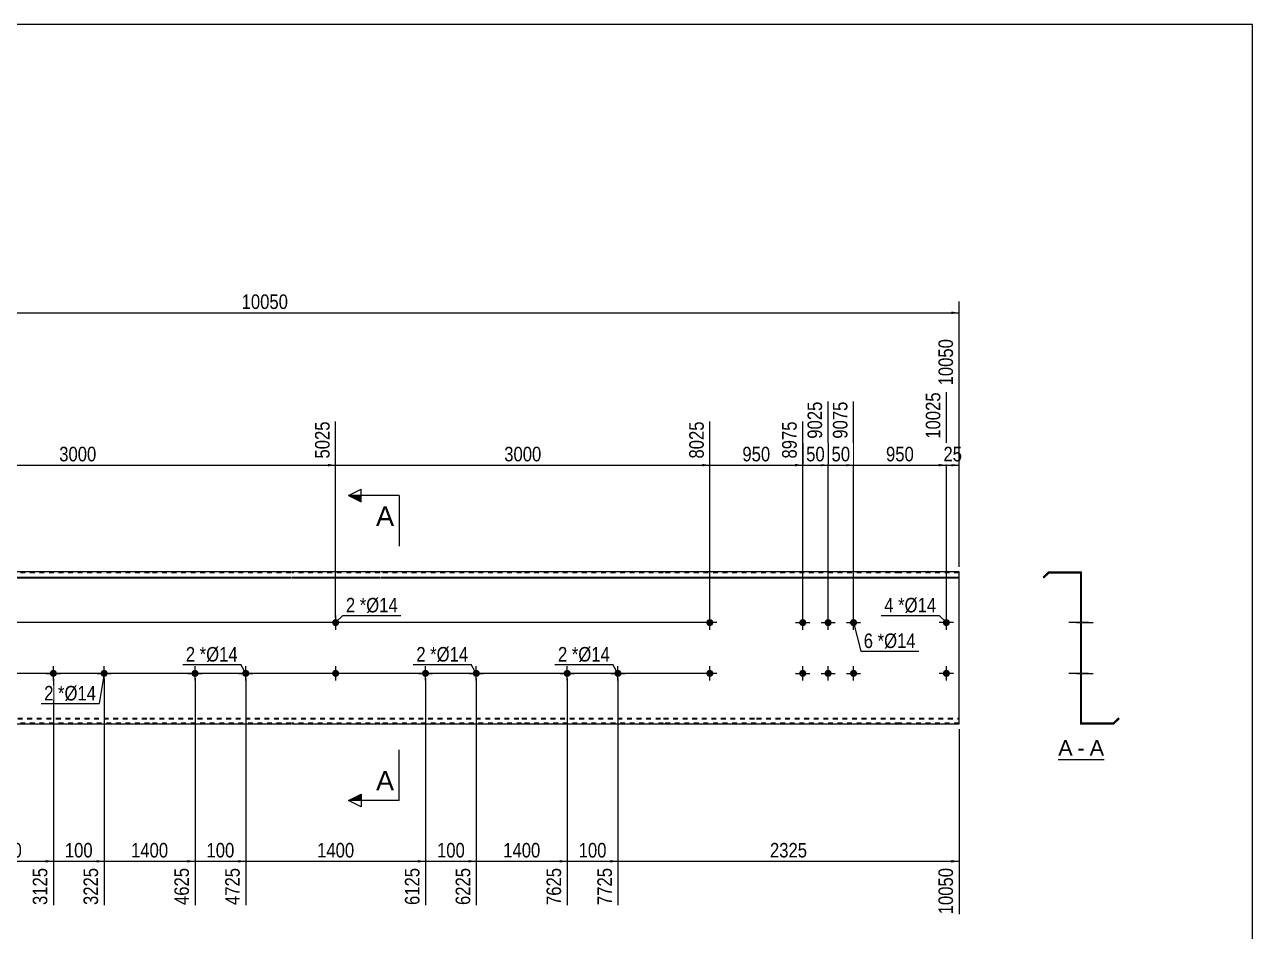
# Model space of a CAD drawing. Header units: millimetres. Extents: x -71 to 331, y -154 to 123.
# Drawn here: x 89.4 to 331.2, y -55.8 to 122.8 of the extents above; entities that cross this region are included whole.
import ezdxf

# ---------------------------------------------------------------- set-up
doc = ezdxf.new("R2010")
doc.units = ezdxf.units.MM
doc.linetypes.add('DXK_LINE_DOT1', pattern=[1.8814, 0.9407, -0.9407])
doc.styles.add('Arial', font='ARIAL.TTF', dxfattribs={"height": 0.2})
doc.styles.add('Arial Narrow', font='ARIALN.TTF', dxfattribs={"height": 0.2})

# ---------------------------------------------------------------- blocks, each defined once
blk = doc.blocks.new('Unknown-629086318-1822')
at = {"color": 5, "linetype": 'Continuous'}
for p, q in [((331.25, 122.75), (-68.75, 122.75)), ((331.25, -154.25), (331.25, 122.75))]:
    blk.add_line(p, q, dxfattribs=at)
blk = doc.blocks.new('Unknown-629086318-12 - 1237')
at = {"color": 7, "linetype": 'Continuous'}
blk.add_line((292.99, -21.95), (302.02, -21.95), dxfattribs=at)
at = {"color": 0, "linetype": 'Continuous'}
blk.add_wipeout([(295.84, -21.2), (295.84, -18), (292.99, -18), (292.99, -21.2)], dxfattribs=at)
blk.add_wipeout([(298.22, -21.2), (298.22, -18), (296.8, -18), (296.8, -21.2)], dxfattribs=at)
at = {"color": 96, "linetype": 'Continuous', "style": 'Arial'}
blk.add_text('A', height=3.06, dxfattribs=at).set_placement((292.99, -21.2))
at = {"color": 0, "linetype": 'Continuous'}
blk.add_wipeout([(302.02, -21.2), (302.02, -18), (299.18, -18), (299.18, -21.2)], dxfattribs=at)
at = {"color": 96, "linetype": 'Continuous', "style": 'Arial'}
for s, p in [('A', (299.18, -21.2)), ('-', (296.8, -21.2))]:
    blk.add_text(s, height=3.06, dxfattribs=at).set_placement(p)
blk = doc.blocks.new('Bolt-629086318-1223 - 1203')
at = {"linetype": 'Continuous'}
for points in [[(223.68, -5, -1), (225.08, -5, -1)], [(270.27, -5, -1), (271.67, -5, -1)]]:
    blk.add_hatch(color=3, dxfattribs=at).paths.add_polyline_path(points)
at = {"color": 3, "linetype": 'Continuous'}
for p, q in [((224.38, -6.4), (224.38, -3.6)), ((270.97, -6.4), (270.97, -3.6)), ((225.78, -5), (222.98, -5)), ((272.37, -5), (269.57, -5))]:
    blk.add_line(p, q, dxfattribs=at)
blk = doc.blocks.new('Part-629086318-1218 - 1203')
at = {"color": 2, "linetype": 'Continuous'}
for p, q in [((113.98, 15), (86.18, 15)), ((141.88, 15), (114.08, 15)), ((159.38, 15), (141.98, 15)), ((187.28, 15), (159.48, 15)), ((215.18, 15), (187.38, 15)), ((233.48, 15), (215.28, 15)), ((261.77, 15), (233.58, 15)), ((273.47, 15), (261.87, 15)), ((273.47, 13.94), (273.47, 15)), ((86.18, 13.94), (113.98, 13.94)), ((86.18, 13.8), (113.98, 13.8)), ((114.08, 13.94), (141.88, 13.94)), ((114.08, 13.8), (141.88, 13.8)), ((141.98, 13.94), (159.38, 13.94)), ((141.98, 13.8), (159.38, 13.8)), ((159.48, 13.94), (187.28, 13.94)), ((159.48, 13.8), (187.28, 13.8)), ((187.38, 13.94), (215.18, 13.94)), ((187.38, 13.8), (215.18, 13.8)), ((215.28, 13.94), (233.48, 13.94)), ((215.28, 13.8), (233.48, 13.8)), ((233.58, 13.94), (261.77, 13.94)), ((233.58, 13.8), (261.77, 13.8)), ((261.87, 13.94), (273.47, 13.94)), ((261.87, 13.8), (273.47, 13.8)), ((273.47, -15), (273.47, 13.94)), ((113.98, -15), (86.18, -15)), ((141.88, -15), (114.08, -15)), ((159.38, -15), (141.98, -15)), ((187.28, -15), (159.48, -15)), ((215.18, -15), (187.38, -15)), ((233.48, -15), (215.28, -15)), ((261.77, -15), (233.58, -15)), ((273.47, -15), (261.87, -15))]:
    blk.add_line(p, q, dxfattribs=at)
at = {"color": 7, "linetype": 'DXK_LINE_DOT1'}
for p, q in [((113.98, 14.8), (86.18, 14.8)), ((141.88, 14.8), (114.08, 14.8)), ((159.38, 14.8), (141.98, 14.8)), ((187.28, 14.8), (159.48, 14.8)), ((215.18, 14.8), (187.38, 14.8)), ((233.48, 14.8), (215.28, 14.8)), ((261.77, 14.8), (233.58, 14.8)), ((273.47, 14.8), (261.87, 14.8)), ((86.18, -13.8), (113.98, -13.8)), ((86.18, -13.94), (113.98, -13.94)), ((114.08, -13.8), (141.88, -13.8)), ((114.08, -13.94), (141.88, -13.94)), ((141.98, -13.8), (159.38, -13.8)), ((141.98, -13.94), (159.38, -13.94)), ((159.48, -13.8), (187.28, -13.8)), ((159.48, -13.94), (187.28, -13.94)), ((187.38, -13.8), (215.18, -13.8)), ((187.38, -13.94), (215.18, -13.94)), ((215.28, -13.8), (233.48, -13.8)), ((215.28, -13.94), (233.48, -13.94)), ((233.58, -13.8), (261.77, -13.8)), ((233.58, -13.94), (261.77, -13.94)), ((261.87, -13.8), (273.47, -13.8)), ((261.87, -13.94), (273.47, -13.94)), ((113.98, -14.8), (86.18, -14.8)), ((141.88, -14.8), (114.08, -14.8)), ((159.38, -14.8), (141.98, -14.8)), ((187.28, -14.8), (159.48, -14.8)), ((215.18, -14.8), (187.38, -14.8)), ((233.48, -14.8), (215.28, -14.8)), ((261.77, -14.8), (233.58, -14.8)), ((273.47, -14.8), (261.87, -14.8))]:
    blk.add_line(p, q, dxfattribs=at)
blk = doc.blocks.new('Bolt-629086318-1222 - 1203')
at = {"linetype": 'Continuous'}
for points in [[(241.98, 5, -1), (243.38, 5, -1)], [(246.98, 5, -1), (248.38, 5, -1)], [(251.98, 5, -1), (253.38, 5, -1)], [(241.98, -5, -1), (243.38, -5, -1)], [(246.98, -5, -1), (248.38, -5, -1)], [(251.98, -5, -1), (253.38, -5, -1)]]:
    blk.add_hatch(color=3, dxfattribs=at).paths.add_polyline_path(points)
at = {"color": 3, "linetype": 'Continuous'}
for p, q in [((241.28, 5), (244.08, 5)), ((242.68, 3.6), (242.68, 6.4)), ((246.28, 5), (249.08, 5)), ((247.68, 3.6), (247.68, 6.4)), ((251.28, 5), (254.08, 5)), ((252.68, 3.6), (252.68, 6.4)), ((242.68, -6.4), (242.68, -3.6)), ((247.68, -6.4), (247.68, -3.6)), ((252.68, -6.4), (252.68, -3.6)), ((241.28, -5), (244.08, -5)), ((246.28, -5), (249.08, -5)), ((251.28, -5), (254.08, -5))]:
    blk.add_line(p, q, dxfattribs=at)
blk = doc.blocks.new('Bolt-629086318-1224 - 1203')
at = {"linetype": 'Continuous'}
for points in [[(223.68, 5, -1), (225.08, 5, -1)], [(270.27, 5, -1), (271.67, 5, -1)]]:
    blk.add_hatch(color=3, dxfattribs=at).paths.add_polyline_path(points)
at = {"color": 3, "linetype": 'Continuous'}
for p, q in [((225.78, 5), (222.98, 5)), ((224.38, 3.6), (224.38, 6.4)), ((272.37, 5), (269.57, 5)), ((270.97, 3.6), (270.97, 6.4))]:
    blk.add_line(p, q, dxfattribs=at)
blk = doc.blocks.new('Bolt-629086318-1225 - 1203')
at = {"linetype": 'Continuous'}
for points in [[(151.38, 5, -1), (149.98, 5, -1)], [(151.38, -5, -1), (149.98, -5, -1)]]:
    blk.add_hatch(color=3, dxfattribs=at).paths.add_polyline_path(points)
at = {"color": 3, "linetype": 'Continuous'}
for p, q in [((152.08, 5), (149.28, 5)), ((150.68, 6.4), (150.68, 3.6)), ((150.68, -3.6), (150.68, -6.4)), ((152.08, -5), (149.28, -5))]:
    blk.add_line(p, q, dxfattribs=at)
blk = doc.blocks.new('Bolt-629086318-1226 - 1203')
at = {"linetype": 'Continuous'}
for points in [[(196.28, -4.3, -1), (196.28, -5.7, -1)], [(206.28, -4.3, -1), (206.28, -5.7, -1)]]:
    blk.add_hatch(color=3, dxfattribs=at).paths.add_polyline_path(points)
at = {"color": 3, "linetype": 'Continuous'}
for p, q in [((196.28, -6.4), (196.28, -3.6)), ((206.28, -6.4), (206.28, -3.6)), ((194.88, -5), (197.68, -5)), ((204.88, -5), (207.68, -5))]:
    blk.add_line(p, q, dxfattribs=at)
blk = doc.blocks.new('Bolt-629086318-1227 - 1203')
at = {"linetype": 'Continuous'}
for points in [[(168.38, -4.3, -1), (168.38, -5.7, -1)], [(178.38, -4.3, -1), (178.38, -5.7, -1)]]:
    blk.add_hatch(color=3, dxfattribs=at).paths.add_polyline_path(points)
at = {"color": 3, "linetype": 'Continuous'}
for p, q in [((168.38, -6.4), (168.38, -3.6)), ((178.38, -6.4), (178.38, -3.6)), ((166.98, -5), (169.78, -5)), ((176.98, -5), (179.78, -5))]:
    blk.add_line(p, q, dxfattribs=at)
blk = doc.blocks.new('Bolt-629086318-1228 - 1203')
at = {"linetype": 'Continuous'}
for points in [[(95.08, -4.3, -1), (95.08, -5.7, -1)], [(105.08, -4.3, -1), (105.08, -5.7, -1)]]:
    blk.add_hatch(color=3, dxfattribs=at).paths.add_polyline_path(points)
at = {"color": 3, "linetype": 'Continuous'}
for p, q in [((95.08, -6.4), (95.08, -3.6)), ((105.08, -6.4), (105.08, -3.6)), ((93.68, -5), (96.48, -5)), ((103.68, -5), (106.48, -5))]:
    blk.add_line(p, q, dxfattribs=at)
blk = doc.blocks.new('Bolt-629086318-1229 - 1203')
at = {"linetype": 'Continuous'}
for points in [[(122.98, -4.3, -1), (122.98, -5.7, -1)], [(132.98, -4.3, -1), (132.98, -5.7, -1)]]:
    blk.add_hatch(color=3, dxfattribs=at).paths.add_polyline_path(points)
at = {"color": 3, "linetype": 'Continuous'}
for p, q in [((122.98, -6.4), (122.98, -3.6)), ((132.98, -6.4), (132.98, -3.6)), ((121.58, -5), (124.38, -5)), ((131.58, -5), (134.38, -5))]:
    blk.add_line(p, q, dxfattribs=at)
blk = doc.blocks.new('Bolt-629086318-1240 - 1237')
at = {"linetype": 'Continuous'}
blk.add_hatch(color=3, dxfattribs=at).paths.add_polyline_path([(297.41, 5.7), (297.41, 4.3), (297.61, 4.3), (297.61, 5.7)])
blk.add_hatch(color=3, dxfattribs=at).paths.add_polyline_path([(297.41, 5.7), (297.41, 4.3), (297.61, 4.3), (297.61, 5.7)])
at = {"color": 3, "linetype": 'Continuous'}
for p, q in [((296.58, 5), (299.88, 5)), ((296.58, 5), (299.88, 5)), ((297.41, 5.7), (297.61, 5.7)), ((297.41, 5.7), (297.61, 5.7)), ((297.41, 4.3), (297.61, 4.3)), ((297.41, 4.3), (297.61, 4.3))]:
    blk.add_line(p, q, dxfattribs=at)
blk = doc.blocks.new('Part-629086318-1239 - 1237')
at = {"color": 2, "linetype": 'Continuous'}
for p, q in [((291.11, 15), (290.05, 13.94)), ((291.19, 14.8), (290.19, 13.8)), ((291.11, 15), (297.61, 15)), ((291.19, 14.8), (297.41, 14.8)), ((297.41, 14.8), (297.41, -15)), ((297.61, -14.8), (297.61, 15)), ((290.05, 13.94), (290.19, 13.8)), ((303.83, -14.8), (304.83, -13.8)), ((303.91, -15), (304.97, -13.94)), ((304.97, -13.94), (304.83, -13.8)), ((303.91, -15), (297.41, -15)), ((303.83, -14.8), (297.61, -14.8))]:
    blk.add_line(p, q, dxfattribs=at)
blk = doc.blocks.new('Bolt-629086318-1241 - 1237')
at = {"linetype": 'Continuous'}
for points in [[(297.41, 5.7), (297.41, 4.3), (297.61, 4.3), (297.61, 5.7)], [(297.41, 5.7), (297.41, 4.3), (297.61, 4.3), (297.61, 5.7)], [(297.41, 5.7), (297.41, 4.3), (297.61, 4.3), (297.61, 5.7)], [(297.41, -4.3), (297.41, -5.7), (297.61, -5.7), (297.61, -4.3)], [(297.41, -4.3), (297.41, -5.7), (297.61, -5.7), (297.61, -4.3)], [(297.41, -4.3), (297.41, -5.7), (297.61, -5.7), (297.61, -4.3)]]:
    blk.add_hatch(color=3, dxfattribs=at).paths.add_polyline_path(points)
at = {"color": 3, "linetype": 'Continuous'}
for p, q in [((298.93, 5), (295.13, 5)), ((298.93, 5), (295.13, 5)), ((298.93, 5), (295.13, 5)), ((297.61, 5.7), (297.41, 5.7)), ((297.61, 5.7), (297.41, 5.7)), ((297.61, 5.7), (297.41, 5.7)), ((297.61, 4.3), (297.41, 4.3)), ((297.61, 4.3), (297.41, 4.3)), ((297.61, 4.3), (297.41, 4.3)), ((297.61, -4.3), (297.41, -4.3)), ((297.61, -4.3), (297.41, -4.3)), ((297.61, -4.3), (297.41, -4.3)), ((298.93, -5), (295.13, -5)), ((298.93, -5), (295.13, -5)), ((298.93, -5), (295.13, -5)), ((297.61, -5.7), (297.41, -5.7)), ((297.61, -5.7), (297.41, -5.7)), ((297.61, -5.7), (297.41, -5.7))]:
    blk.add_line(p, q, dxfattribs=at)
blk = doc.blocks.new('Bolt-629086318-1242 - 1237')
at = {"linetype": 'Continuous'}
blk.add_hatch(color=3, dxfattribs=at).paths.add_polyline_path([(297.41, -4.3), (297.41, -5.7), (297.61, -5.7), (297.61, -4.3)])
blk.add_hatch(color=3, dxfattribs=at).paths.add_polyline_path([(297.41, -4.3), (297.41, -5.7), (297.61, -5.7), (297.61, -4.3)])
at = {"color": 3, "linetype": 'Continuous'}
for p, q in [((297.41, -4.3), (297.61, -4.3)), ((297.41, -4.3), (297.61, -4.3)), ((296.58, -5), (299.88, -5)), ((296.58, -5), (299.88, -5)), ((297.41, -5.7), (297.61, -5.7)), ((297.41, -5.7), (297.61, -5.7))]:
    blk.add_line(p, q, dxfattribs=at)
blk = doc.blocks.new('Bolt-629086318-1243 - 1237')
at = {"linetype": 'Continuous'}
for points in [[(297.41, 5.7), (297.41, 4.3), (297.61, 4.3), (297.61, 5.7)], [(297.41, 5.7), (297.41, 4.3), (297.61, 4.3), (297.61, 5.7)], [(297.41, 5.7), (297.41, 4.3), (297.61, 4.3), (297.61, 5.7)], [(297.41, -4.3), (297.41, -5.7), (297.61, -5.7), (297.61, -4.3)], [(297.41, -4.3), (297.41, -5.7), (297.61, -5.7), (297.61, -4.3)], [(297.41, -4.3), (297.41, -5.7), (297.61, -5.7), (297.61, -4.3)]]:
    blk.add_hatch(color=3, dxfattribs=at).paths.add_polyline_path(points)
at = {"color": 3, "linetype": 'Continuous'}
for p, q in [((298.91, 5), (295.11, 5)), ((298.91, 5), (295.11, 5)), ((298.91, 5), (295.11, 5)), ((297.61, 5.7), (297.41, 5.7)), ((297.61, 5.7), (297.41, 5.7)), ((297.61, 5.7), (297.41, 5.7)), ((297.61, 4.3), (297.41, 4.3)), ((297.61, 4.3), (297.41, 4.3)), ((297.61, 4.3), (297.41, 4.3)), ((297.61, -4.3), (297.41, -4.3)), ((297.61, -4.3), (297.41, -4.3)), ((297.61, -4.3), (297.41, -4.3)), ((298.91, -5), (295.11, -5)), ((298.91, -5), (295.11, -5)), ((298.91, -5), (295.11, -5)), ((297.61, -5.7), (297.41, -5.7)), ((297.61, -5.7), (297.41, -5.7)), ((297.61, -5.7), (297.41, -5.7))]:
    blk.add_line(p, q, dxfattribs=at)
blk = doc.blocks.new('Bolt-629086318-1244 - 1237')
at = {"linetype": 'Continuous'}
blk.add_hatch(color=3, dxfattribs=at).paths.add_polyline_path([(297.41, -4.3), (297.41, -5.7), (297.61, -5.7), (297.61, -4.3)])
blk.add_hatch(color=3, dxfattribs=at).paths.add_polyline_path([(297.41, -4.3), (297.41, -5.7), (297.61, -5.7), (297.61, -4.3)])
at = {"color": 3, "linetype": 'Continuous'}
for p, q in [((297.41, -4.3), (297.61, -4.3)), ((297.41, -4.3), (297.61, -4.3)), ((296.61, -5), (299.91, -5)), ((296.61, -5), (299.91, -5)), ((297.41, -5.7), (297.61, -5.7)), ((297.41, -5.7), (297.61, -5.7))]:
    blk.add_line(p, q, dxfattribs=at)
blk = doc.blocks.new('Bolt-629086318-1245 - 1237')
at = {"linetype": 'Continuous'}
blk.add_hatch(color=3, dxfattribs=at).paths.add_polyline_path([(297.41, 5.7), (297.41, 4.3), (297.61, 4.3), (297.61, 5.7)])
blk.add_hatch(color=3, dxfattribs=at).paths.add_polyline_path([(297.41, 5.7), (297.41, 4.3), (297.61, 4.3), (297.61, 5.7)])
at = {"color": 3, "linetype": 'Continuous'}
for p, q in [((296.61, 5), (299.91, 5)), ((296.61, 5), (299.91, 5)), ((297.41, 5.7), (297.61, 5.7)), ((297.41, 5.7), (297.61, 5.7)), ((297.41, 4.3), (297.61, 4.3)), ((297.41, 4.3), (297.61, 4.3))]:
    blk.add_line(p, q, dxfattribs=at)
blk = doc.blocks.new('Bolt-629086318-1246 - 1237')
at = {"linetype": 'Continuous'}
for points in [[(297.61, 4.3), (297.61, 5.7), (297.41, 5.7), (297.41, 4.3)], [(297.61, -5.7), (297.61, -4.3), (297.41, -4.3), (297.41, -5.7)]]:
    blk.add_hatch(color=3, dxfattribs=at).paths.add_polyline_path(points)
at = {"color": 3, "linetype": 'Continuous'}
for p, q in [((297.61, 5), (295.41, 5)), ((297.61, 5.7), (297.41, 5.7)), ((297.61, 4.3), (297.41, 4.3)), ((297.61, -4.3), (297.41, -4.3)), ((297.61, -5), (295.41, -5)), ((297.61, -5.7), (297.41, -5.7))]:
    blk.add_line(p, q, dxfattribs=at)
blk = doc.blocks.new('Bolt-629086318-1247 - 1237')
at = {"linetype": 'Continuous'}
blk.add_hatch(color=3, dxfattribs=at).paths.add_polyline_path([(297.61, -5.7), (297.61, -4.3), (297.41, -4.3), (297.41, -5.7)])
blk.add_hatch(color=3, dxfattribs=at).paths.add_polyline_path([(297.61, -5.7), (297.61, -4.3), (297.41, -4.3), (297.41, -5.7)])
at = {"color": 3, "linetype": 'Continuous'}
for p, q in [((297.41, -4.3), (297.61, -4.3)), ((297.41, -4.3), (297.61, -4.3)), ((296.66, -5), (299.41, -5)), ((296.66, -5), (299.41, -5)), ((297.41, -5.7), (297.61, -5.7)), ((297.41, -5.7), (297.61, -5.7))]:
    blk.add_line(p, q, dxfattribs=at)
blk = doc.blocks.new('Bolt-629086318-1248 - 1237')
at = {"linetype": 'Continuous'}
blk.add_hatch(color=3, dxfattribs=at).paths.add_polyline_path([(297.61, -5.7), (297.61, -4.3), (297.41, -4.3), (297.41, -5.7)])
blk.add_hatch(color=3, dxfattribs=at).paths.add_polyline_path([(297.61, -5.7), (297.61, -4.3), (297.41, -4.3), (297.41, -5.7)])
at = {"color": 3, "linetype": 'Continuous'}
for p, q in [((297.41, -4.3), (297.61, -4.3)), ((297.41, -4.3), (297.61, -4.3)), ((296.66, -5), (299.41, -5)), ((296.66, -5), (299.41, -5)), ((297.41, -5.7), (297.61, -5.7)), ((297.41, -5.7), (297.61, -5.7))]:
    blk.add_line(p, q, dxfattribs=at)
blk = doc.blocks.new('Bolt-629086318-1249 - 1237')
at = {"linetype": 'Continuous'}
blk.add_hatch(color=3, dxfattribs=at).paths.add_polyline_path([(297.61, -5.7), (297.61, -4.3), (297.41, -4.3), (297.41, -5.7)])
blk.add_hatch(color=3, dxfattribs=at).paths.add_polyline_path([(297.61, -5.7), (297.61, -4.3), (297.41, -4.3), (297.41, -5.7)])
at = {"color": 3, "linetype": 'Continuous'}
for p, q in [((297.41, -4.3), (297.61, -4.3)), ((297.41, -4.3), (297.61, -4.3)), ((296.66, -5), (299.41, -5)), ((296.66, -5), (299.41, -5)), ((297.41, -5.7), (297.61, -5.7)), ((297.41, -5.7), (297.61, -5.7))]:
    blk.add_line(p, q, dxfattribs=at)
blk = doc.blocks.new('Bolt-629086318-1250 - 1237')
at = {"linetype": 'Continuous'}
blk.add_hatch(color=3, dxfattribs=at).paths.add_polyline_path([(297.61, -5.7), (297.61, -4.3), (297.41, -4.3), (297.41, -5.7)])
blk.add_hatch(color=3, dxfattribs=at).paths.add_polyline_path([(297.61, -5.7), (297.61, -4.3), (297.41, -4.3), (297.41, -5.7)])
at = {"color": 3, "linetype": 'Continuous'}
for p, q in [((297.41, -4.3), (297.61, -4.3)), ((297.41, -4.3), (297.61, -4.3)), ((296.66, -5), (299.41, -5)), ((296.66, -5), (299.41, -5)), ((297.41, -5.7), (297.61, -5.7)), ((297.41, -5.7), (297.61, -5.7))]:
    blk.add_line(p, q, dxfattribs=at)
blk = doc.blocks.new('Bolt-629086318-1251 - 1237')
at = {"linetype": 'Continuous'}
blk.add_hatch(color=3, dxfattribs=at).paths.add_polyline_path([(297.61, -5.7), (297.61, -4.3), (297.41, -4.3), (297.41, -5.7)])
blk.add_hatch(color=3, dxfattribs=at).paths.add_polyline_path([(297.61, -5.7), (297.61, -4.3), (297.41, -4.3), (297.41, -5.7)])
at = {"color": 3, "linetype": 'Continuous'}
for p, q in [((297.41, -4.3), (297.61, -4.3)), ((297.41, -4.3), (297.61, -4.3)), ((296.66, -5), (299.41, -5)), ((296.66, -5), (299.41, -5)), ((297.41, -5.7), (297.61, -5.7)), ((297.41, -5.7), (297.61, -5.7))]:
    blk.add_line(p, q, dxfattribs=at)
blk = doc.blocks.new('StraightDimension-629086318-1328 - 1203')
at = {"linetype": 'Continuous'}
blk.add_hatch(color=7, dxfattribs=at).paths.add_polyline_path([(194.78, -41.75), (196.28, -42), (194.78, -42.25)])
at = {"color": 7, "linetype": 'Continuous'}
for p, q in [((178.38, -6), (178.38, -50.61)), ((196.28, -6), (196.28, -50.61)), ((178.38, -42), (196.28, -42))]:
    blk.add_line(p, q, dxfattribs=at)
at = {"color": 0}
blk.add_wipeout([(191.59, -41.85), (191.59, -37.65), (183.08, -37.65), (183.08, -41.85)], dxfattribs=at)
at = {"color": 3, "style": 'Arial Narrow'}
blk.add_text('1400', height=2.863, dxfattribs=at).set_placement((183.68, -41.25))
at = {"color": 0, "linetype": 'Continuous'}
blk.add_wipeout([(195.68, -42.7), (191.48, -42.7), (191.48, -51.21), (195.68, -51.21)], dxfattribs=at)
at = {"color": 3, "linetype": 'Continuous', "style": 'Arial Narrow'}
blk.add_text('7625', height=2.863, rotation=90.0002, dxfattribs=at).set_placement((195.08, -50.61))
blk = doc.blocks.new('StraightDimension-629086318-1332 - 1203')
at = {"linetype": 'Continuous'}
blk.add_hatch(color=7, dxfattribs=at).paths.add_polyline_path([(121.48, -41.75), (122.98, -42), (121.48, -42.25)])
at = {"color": 7, "linetype": 'Continuous'}
for p, q in [((105.08, -6), (105.08, -50.61)), ((122.98, -6), (122.98, -50.61)), ((105.08, -42), (122.98, -42))]:
    blk.add_line(p, q, dxfattribs=at)
at = {"color": 0}
blk.add_wipeout([(118.29, -41.85), (118.29, -37.65), (109.78, -37.65), (109.78, -41.85)], dxfattribs=at)
at = {"color": 3, "style": 'Arial Narrow'}
blk.add_text('1400', height=2.863, dxfattribs=at).set_placement((110.38, -41.25))
at = {"color": 0, "linetype": 'Continuous'}
blk.add_wipeout([(122.38, -42.7), (118.18, -42.7), (118.18, -51.21), (122.38, -51.21)], dxfattribs=at)
at = {"color": 3, "linetype": 'Continuous', "style": 'Arial Narrow'}
blk.add_text('4625', height=2.863, rotation=90.0002, dxfattribs=at).set_placement((121.78, -50.61))
blk = doc.blocks.new('StraightDimension-629086318-1270 - 1203')
at = {"linetype": 'Continuous'}
blk.add_hatch(color=7, dxfattribs=at).paths.add_polyline_path([(269.47, 36.25), (270.97, 36), (269.47, 35.75)])
at = {"color": 7, "linetype": 'Continuous'}
for p, q in [((252.68, 6), (252.68, 48.51)), ((270.97, 6), (270.97, 50.34)), ((252.68, 36), (270.97, 36))]:
    blk.add_line(p, q, dxfattribs=at)
at = {"color": 0}
blk.add_wipeout([(265.16, 36.15), (265.16, 40.35), (258.48, 40.35), (258.48, 36.15)], dxfattribs=at)
at = {"color": 3, "style": 'Arial Narrow'}
blk.add_text('950', height=2.863, dxfattribs=at).set_placement((259.08, 36.75))
at = {"color": 0, "linetype": 'Continuous'}
blk.add_wipeout([(270.37, 50.94), (266.17, 50.94), (266.17, 40.6), (270.37, 40.6)], dxfattribs=at)
at = {"color": 3, "linetype": 'Continuous', "style": 'Arial Narrow'}
blk.add_text('10025', height=2.863, rotation=90.0002, dxfattribs=at).set_placement((269.77, 41.2))
blk = doc.blocks.new('StraightDimension-629086318-1326 - 1203')
at = {"linetype": 'Continuous'}
blk.add_hatch(color=7, dxfattribs=at).paths.add_polyline_path([(271.97, -41.75), (273.47, -42), (271.97, -42.25)])
at = {"color": 7, "linetype": 'Continuous'}
for p, q in [((206.28, -6), (206.28, -50.61)), ((273.47, -16), (273.47, -52.44)), ((206.28, -42), (273.47, -42))]:
    blk.add_line(p, q, dxfattribs=at)
at = {"color": 0}
blk.add_wipeout([(244.13, -41.85), (244.13, -37.65), (235.62, -37.65), (235.62, -41.85)], dxfattribs=at)
at = {"color": 0, "linetype": 'Continuous'}
blk.add_wipeout([(272.87, -42.7), (268.67, -42.7), (268.67, -53.04), (272.87, -53.04)], dxfattribs=at)
at = {"color": 3, "style": 'Arial Narrow'}
blk.add_text('2325', height=2.863, dxfattribs=at).set_placement((236.22, -41.25))
at = {"color": 3, "linetype": 'Continuous', "style": 'Arial Narrow'}
blk.add_text('10050', height=2.863, rotation=90.0002, dxfattribs=at).set_placement((272.27, -52.44))
blk = doc.blocks.new('StraightDimension-629086318-1269 - 1203')
at = {"linetype": 'Continuous'}
blk.add_hatch(color=7, dxfattribs=at).paths.add_polyline_path([(271.97, 36.25), (273.47, 36), (271.97, 35.75)])
at = {"color": 7, "linetype": 'Continuous'}
for p, q in [((273.47, 16), (273.47, 60.84)), ((270.97, 6), (270.97, 50.34)), ((270.97, 36), (273.47, 36))]:
    blk.add_line(p, q, dxfattribs=at)
at = {"color": 0, "linetype": 'Continuous'}
blk.add_wipeout([(272.87, 61.44), (268.67, 61.44), (268.67, 51.1), (272.87, 51.1)], dxfattribs=at)
at = {"color": 0}
blk.add_wipeout([(274.65, 36.15), (274.65, 40.35), (269.79, 40.35), (269.79, 36.15)], dxfattribs=at)
at = {"color": 3, "linetype": 'Continuous', "style": 'Arial Narrow'}
blk.add_text('10050', height=2.863, rotation=90.0002, dxfattribs=at).set_placement((272.27, 51.7))
at = {"color": 3, "style": 'Arial Narrow'}
blk.add_text('25', height=2.863, dxfattribs=at).set_placement((270.39, 36.75))
blk = doc.blocks.new('StraightDimension-629086318-1271 - 1203')
at = {"linetype": 'Continuous'}
blk.add_hatch(color=7, dxfattribs=at).paths.add_polyline_path([(251.18, 36.25), (252.68, 36), (251.18, 35.75)])
at = {"color": 7, "linetype": 'Continuous'}
for p, q in [((247.68, 6), (247.68, 48.51)), ((252.68, 6), (252.68, 48.51)), ((247.68, 36), (252.68, 36))]:
    blk.add_line(p, q, dxfattribs=at)
at = {"color": 0}
blk.add_wipeout([(252.6, 36.15), (252.6, 40.35), (247.75, 40.35), (247.75, 36.15)], dxfattribs=at)
at = {"color": 0, "linetype": 'Continuous'}
blk.add_wipeout([(252.08, 49.11), (247.88, 49.11), (247.88, 40.6), (252.08, 40.6)], dxfattribs=at)
at = {"color": 3, "linetype": 'Continuous', "style": 'Arial Narrow'}
blk.add_text('9075', height=2.863, rotation=90.0002, dxfattribs=at).set_placement((251.48, 41.2))
at = {"color": 3, "style": 'Arial Narrow'}
blk.add_text('50', height=2.863, dxfattribs=at).set_placement((248.35, 36.75))
blk = doc.blocks.new('StraightDimension-629086318-1272 - 1203')
at = {"linetype": 'Continuous'}
blk.add_hatch(color=7, dxfattribs=at).paths.add_polyline_path([(246.18, 36.25), (247.68, 36), (246.18, 35.75)])
at = {"color": 7, "linetype": 'Continuous'}
for p, q in [((247.68, 6), (247.68, 48.51)), ((242.68, 6), (242.68, 44.61)), ((242.68, 36), (247.68, 36))]:
    blk.add_line(p, q, dxfattribs=at)
at = {"color": 0}
blk.add_wipeout([(247.6, 36.15), (247.6, 40.35), (242.75, 40.35), (242.75, 36.15)], dxfattribs=at)
at = {"color": 0, "linetype": 'Continuous'}
blk.add_wipeout([(247.08, 49.11), (242.88, 49.11), (242.88, 40.6), (247.08, 40.6)], dxfattribs=at)
at = {"color": 3, "linetype": 'Continuous', "style": 'Arial Narrow'}
blk.add_text('9025', height=2.863, rotation=90.0002, dxfattribs=at).set_placement((246.48, 41.2))
at = {"color": 3, "style": 'Arial Narrow'}
blk.add_text('50', height=2.863, dxfattribs=at).set_placement((243.35, 36.75))
blk = doc.blocks.new('StraightDimension-629086318-1330 - 1203')
at = {"linetype": 'Continuous'}
blk.add_hatch(color=7, dxfattribs=at).paths.add_polyline_path([(166.88, -41.75), (168.38, -42), (166.88, -42.25)])
at = {"color": 7, "linetype": 'Continuous'}
for p, q in [((132.98, -6), (132.98, -50.61)), ((168.38, -6), (168.38, -50.61)), ((132.98, -42), (168.38, -42))]:
    blk.add_line(p, q, dxfattribs=at)
at = {"color": 0}
blk.add_wipeout([(154.94, -41.85), (154.94, -37.65), (146.43, -37.65), (146.43, -41.85)], dxfattribs=at)
at = {"color": 0, "linetype": 'Continuous'}
blk.add_wipeout([(167.78, -42.7), (163.58, -42.7), (163.58, -51.21), (167.78, -51.21)], dxfattribs=at)
at = {"color": 3, "style": 'Arial Narrow'}
blk.add_text('1400', height=2.863, dxfattribs=at).set_placement((147.03, -41.25))
at = {"color": 3, "linetype": 'Continuous', "style": 'Arial Narrow'}
blk.add_text('6125', height=2.863, rotation=90.0002, dxfattribs=at).set_placement((167.18, -50.61))
blk = doc.blocks.new('StraightDimension-629086318-1273 - 1203')
at = {"linetype": 'Continuous'}
blk.add_hatch(color=7, dxfattribs=at).paths.add_polyline_path([(241.18, 36.25), (242.68, 36), (241.18, 35.75)])
at = {"color": 7, "linetype": 'Continuous'}
for p, q in [((224.38, 6), (224.38, 44.61)), ((242.68, 6), (242.68, 44.61)), ((224.38, 36), (242.68, 36))]:
    blk.add_line(p, q, dxfattribs=at)
at = {"color": 0}
blk.add_wipeout([(236.87, 36.15), (236.87, 40.35), (230.19, 40.35), (230.19, 36.15)], dxfattribs=at)
at = {"color": 3, "style": 'Arial Narrow'}
blk.add_text('950', height=2.863, dxfattribs=at).set_placement((230.79, 36.75))
at = {"color": 0, "linetype": 'Continuous'}
blk.add_wipeout([(242.08, 45.21), (237.88, 45.21), (237.88, 36.7), (242.08, 36.7)], dxfattribs=at)
at = {"color": 3, "linetype": 'Continuous', "style": 'Arial Narrow'}
blk.add_text('8975', height=2.863, rotation=90.0002, dxfattribs=at).set_placement((241.48, 37.3))
blk = doc.blocks.new('StraightDimension-629086318-1274 - 1203')
at = {"linetype": 'Continuous'}
blk.add_hatch(color=7, dxfattribs=at).paths.add_polyline_path([(222.88, 36.25), (224.38, 36), (222.88, 35.75)])
at = {"color": 7, "linetype": 'Continuous'}
for p, q in [((150.68, 6), (150.68, 44.61)), ((224.38, 6), (224.38, 44.61)), ((150.68, 36), (224.38, 36))]:
    blk.add_line(p, q, dxfattribs=at)
at = {"color": 0, "linetype": 'Continuous'}
blk.add_wipeout([(223.78, 45.21), (219.58, 45.21), (219.58, 36.7), (223.78, 36.7)], dxfattribs=at)
at = {"color": 0}
blk.add_wipeout([(191.79, 36.15), (191.79, 40.35), (183.28, 40.35), (183.28, 36.15)], dxfattribs=at)
at = {"color": 3, "linetype": 'Continuous', "style": 'Arial Narrow'}
blk.add_text('8025', height=2.863, rotation=90.0002, dxfattribs=at).set_placement((223.18, 37.3))
at = {"color": 3, "style": 'Arial Narrow'}
blk.add_text('3000', height=2.863, dxfattribs=at).set_placement((183.88, 36.75))
blk = doc.blocks.new('StraightDimension-629086318-1275 - 1203')
at = {"linetype": 'Continuous'}
blk.add_hatch(color=7, dxfattribs=at).paths.add_polyline_path([(149.18, 36.25), (150.68, 36), (149.18, 35.75)])
at = {"color": 7, "linetype": 'Continuous'}
for p, q in [((49.09, 6), (49.09, 44.61)), ((150.68, 6), (150.68, 44.61)), ((49.09, 36), (150.68, 36))]:
    blk.add_line(p, q, dxfattribs=at)
at = {"color": 0, "linetype": 'Continuous'}
blk.add_wipeout([(150.08, 45.21), (145.88, 45.21), (145.88, 36.7), (150.08, 36.7)], dxfattribs=at)
at = {"color": 0}
blk.add_wipeout([(104.14, 36.15), (104.14, 40.35), (95.63, 40.35), (95.63, 36.15)], dxfattribs=at)
at = {"color": 3, "linetype": 'Continuous', "style": 'Arial Narrow'}
blk.add_text('5025', height=2.863, rotation=90.0002, dxfattribs=at).set_placement((149.48, 37.3))
at = {"color": 3, "style": 'Arial Narrow'}
blk.add_text('3000', height=2.863, dxfattribs=at).set_placement((96.23, 36.75))
blk = doc.blocks.new('StraightDimension-629086318-1334 - 1203')
at = {"linetype": 'Continuous'}
blk.add_hatch(color=7, dxfattribs=at).paths.add_polyline_path([(93.58, -41.75), (95.08, -42), (93.58, -42.25)])
at = {"color": 7, "linetype": 'Continuous'}
for p, q in [((77.18, -6), (77.18, -50.61)), ((95.08, -6), (95.08, -50.61)), ((77.18, -42), (95.08, -42))]:
    blk.add_line(p, q, dxfattribs=at)
at = {"color": 0}
blk.add_wipeout([(89.48, -41.85), (89.48, -37.65), (82.79, -37.65), (82.79, -41.85)], dxfattribs=at)
at = {"color": 3, "style": 'Arial Narrow'}
blk.add_text('800', height=2.863, dxfattribs=at).set_placement((83.39, -41.25))
at = {"color": 0, "linetype": 'Continuous'}
blk.add_wipeout([(94.48, -42.7), (90.28, -42.7), (90.28, -51.21), (94.48, -51.21)], dxfattribs=at)
at = {"color": 3, "linetype": 'Continuous', "style": 'Arial Narrow'}
blk.add_text('3125', height=2.863, rotation=90.0002, dxfattribs=at).set_placement((93.88, -50.61))
blk = doc.blocks.new('StraightDimension-629086318-1327 - 1203')
at = {"linetype": 'Continuous'}
blk.add_hatch(color=7, dxfattribs=at).paths.add_polyline_path([(204.78, -41.75), (206.28, -42), (204.78, -42.25)])
at = {"color": 7, "linetype": 'Continuous'}
for p, q in [((196.28, -6), (196.28, -50.61)), ((206.28, -6), (206.28, -50.61)), ((196.28, -42), (206.28, -42))]:
    blk.add_line(p, q, dxfattribs=at)
at = {"color": 0}
blk.add_wipeout([(204.63, -41.85), (204.63, -37.65), (197.94, -37.65), (197.94, -41.85)], dxfattribs=at)
at = {"color": 3, "style": 'Arial Narrow'}
blk.add_text('100', height=2.863, dxfattribs=at).set_placement((198.54, -41.25))
at = {"color": 0, "linetype": 'Continuous'}
blk.add_wipeout([(205.68, -42.7), (201.48, -42.7), (201.48, -51.21), (205.68, -51.21)], dxfattribs=at)
at = {"color": 3, "linetype": 'Continuous', "style": 'Arial Narrow'}
blk.add_text('7725', height=2.863, rotation=90.0002, dxfattribs=at).set_placement((205.08, -50.61))
blk = doc.blocks.new('StraightDimension-629086318-1329 - 1203')
at = {"linetype": 'Continuous'}
blk.add_hatch(color=7, dxfattribs=at).paths.add_polyline_path([(176.88, -41.75), (178.38, -42), (176.88, -42.25)])
at = {"color": 7, "linetype": 'Continuous'}
for p, q in [((168.38, -6), (168.38, -50.61)), ((178.38, -6), (178.38, -50.61)), ((168.38, -42), (178.38, -42))]:
    blk.add_line(p, q, dxfattribs=at)
at = {"color": 0}
blk.add_wipeout([(176.73, -41.85), (176.73, -37.65), (170.04, -37.65), (170.04, -41.85)], dxfattribs=at)
at = {"color": 3, "style": 'Arial Narrow'}
blk.add_text('100', height=2.863, dxfattribs=at).set_placement((170.64, -41.25))
at = {"color": 0, "linetype": 'Continuous'}
blk.add_wipeout([(177.78, -42.7), (173.58, -42.7), (173.58, -51.21), (177.78, -51.21)], dxfattribs=at)
at = {"color": 3, "linetype": 'Continuous', "style": 'Arial Narrow'}
blk.add_text('6225', height=2.863, rotation=90.0002, dxfattribs=at).set_placement((177.18, -50.61))
blk = doc.blocks.new('StraightDimension-629086318-1331 - 1203')
at = {"linetype": 'Continuous'}
blk.add_hatch(color=7, dxfattribs=at).paths.add_polyline_path([(131.48, -41.75), (132.98, -42), (131.48, -42.25)])
at = {"color": 7, "linetype": 'Continuous'}
for p, q in [((122.98, -6), (122.98, -50.61)), ((132.98, -6), (132.98, -50.61)), ((122.98, -42), (132.98, -42))]:
    blk.add_line(p, q, dxfattribs=at)
at = {"color": 0}
blk.add_wipeout([(131.33, -41.85), (131.33, -37.65), (124.64, -37.65), (124.64, -41.85)], dxfattribs=at)
at = {"color": 3, "style": 'Arial Narrow'}
blk.add_text('100', height=2.863, dxfattribs=at).set_placement((125.24, -41.25))
at = {"color": 0, "linetype": 'Continuous'}
blk.add_wipeout([(132.38, -42.7), (128.18, -42.7), (128.18, -51.21), (132.38, -51.21)], dxfattribs=at)
at = {"color": 3, "linetype": 'Continuous', "style": 'Arial Narrow'}
blk.add_text('4725', height=2.863, rotation=90.0002, dxfattribs=at).set_placement((131.78, -50.61))
blk = doc.blocks.new('StraightDimension-629086318-1333 - 1203')
at = {"linetype": 'Continuous'}
blk.add_hatch(color=7, dxfattribs=at).paths.add_polyline_path([(103.58, -41.75), (105.08, -42), (103.58, -42.25)])
at = {"color": 7, "linetype": 'Continuous'}
for p, q in [((95.08, -6), (95.08, -50.61)), ((105.08, -6), (105.08, -50.61)), ((95.08, -42), (105.08, -42))]:
    blk.add_line(p, q, dxfattribs=at)
at = {"color": 0}
blk.add_wipeout([(103.43, -41.85), (103.43, -37.65), (96.74, -37.65), (96.74, -41.85)], dxfattribs=at)
at = {"color": 3, "style": 'Arial Narrow'}
blk.add_text('100', height=2.863, dxfattribs=at).set_placement((97.34, -41.25))
at = {"color": 0, "linetype": 'Continuous'}
blk.add_wipeout([(104.48, -42.7), (100.28, -42.7), (100.28, -51.21), (104.48, -51.21)], dxfattribs=at)
at = {"color": 3, "linetype": 'Continuous', "style": 'Arial Narrow'}
blk.add_text('3225', height=2.863, rotation=90.0002, dxfattribs=at).set_placement((103.88, -50.61))
blk = doc.blocks.new('StraightDimension-629086318-1370 - 1203')
at = {"linetype": 'Continuous'}
for points in [[(-12.25, 13.5), (-12, 15), (-11.75, 13.5)], [(-11.75, 6.5), (-12, 5), (-12.25, 6.5)]]:
    blk.add_hatch(color=7, dxfattribs=at).paths.add_polyline_path(points)
at = {"color": 7, "linetype": 'Continuous'}
for p, q in [((-1, 15), (-14.25, 15)), ((-12, 5), (-12, 15)), ((223.38, 5), (-14.25, 5))]:
    blk.add_line(p, q, dxfattribs=at)
at = {"color": 0}
blk.add_wipeout([(-12.15, 13.34), (-16.35, 13.34), (-16.35, 6.66), (-12.15, 6.66)], dxfattribs=at)
at = {"color": 3, "style": 'Arial Narrow'}
blk.add_text('100', height=2.863, rotation=90.0002, dxfattribs=at).set_placement((-12.75, 7.26))
blk = doc.blocks.new('StraightDimension-629086318-1371 - 1203')
at = {"linetype": 'Continuous'}
for points in [[(-12.25, 3.5), (-12, 5), (-11.75, 3.5)], [(-11.75, -3.5), (-12, -5), (-12.25, -3.5)]]:
    blk.add_hatch(color=7, dxfattribs=at).paths.add_polyline_path(points)
at = {"color": 7, "linetype": 'Continuous'}
for p, q in [((223.38, 5), (-14.25, 5)), ((-12, -5), (-12, 5)), ((223.38, -5), (-14.25, -5))]:
    blk.add_line(p, q, dxfattribs=at)
at = {"color": 0}
blk.add_wipeout([(-12.15, 3.34), (-16.35, 3.34), (-16.35, -3.34), (-12.15, -3.34)], dxfattribs=at)
at = {"color": 3, "style": 'Arial Narrow'}
blk.add_text('100', height=2.863, rotation=90.0002, dxfattribs=at).set_placement((-12.75, -2.74))
blk = doc.blocks.new('StraightDimension-629086318-1372 - 1203')
at = {"linetype": 'Continuous'}
for points in [[(-12.25, -6.5), (-12, -5), (-11.75, -6.5)], [(-11.75, -13.5), (-12, -15), (-12.25, -13.5)]]:
    blk.add_hatch(color=7, dxfattribs=at).paths.add_polyline_path(points)
at = {"color": 7, "linetype": 'Continuous'}
for p, q in [((223.38, -5), (-14.25, -5)), ((-12, -15), (-12, -5)), ((-1, -15), (-14.25, -15))]:
    blk.add_line(p, q, dxfattribs=at)
at = {"color": 0}
blk.add_wipeout([(-12.15, -6.66), (-16.35, -6.66), (-16.35, -13.34), (-12.15, -13.34)], dxfattribs=at)
at = {"color": 3, "style": 'Arial Narrow'}
blk.add_text('100', height=2.863, rotation=90.0002, dxfattribs=at).set_placement((-12.75, -12.74))
blk = doc.blocks.new('StraightDimension-629086318-1402 - 1203')
at = {"linetype": 'Continuous'}
blk.add_hatch(color=7, dxfattribs=at).paths.add_polyline_path([(271.97, 66.25), (273.47, 66), (271.97, 65.75)])
at = {"color": 7, "linetype": 'Continuous'}
for p, q in [((273.47, 16), (273.47, 68.25)), ((0, 66), (273.47, 66))]:
    blk.add_line(p, q, dxfattribs=at)
at = {"color": 0}
blk.add_wipeout([(141.91, 66.15), (141.91, 70.35), (131.56, 70.35), (131.56, 66.15)], dxfattribs=at)
at = {"color": 3, "style": 'Arial Narrow'}
blk.add_text('10050', height=2.863, dxfattribs=at).set_placement((132.16, 66.75))
blk = doc.blocks.new('MarkSet-629086318-1421 - 1203')
at = {"color": 0}
blk.add_wipeout([(260.56, 7.01), (260.56, 10.01), (258.74, 10.01), (258.74, 7.01)], dxfattribs=at)
blk.add_wipeout([(260.56, 7.01), (260.56, 10.01), (258.74, 10.01), (258.74, 7.01)], dxfattribs=at)
blk.add_wipeout([(262.74, 7.01), (262.74, 10.01), (261.46, 10.01), (261.46, 7.01)], dxfattribs=at)
blk.add_wipeout([(262.74, 7.01), (262.74, 10.01), (261.46, 10.01), (261.46, 7.01)], dxfattribs=at)
at = {"color": 3, "style": 'Arial Narrow'}
blk.add_text('4', height=2.86, dxfattribs=at).set_placement((258.74, 7.01))
at = {"color": 0}
blk.add_wipeout([(268.96, 7.01), (268.96, 10.01), (262.74, 10.01), (262.74, 7.01)], dxfattribs=at)
blk.add_wipeout([(268.96, 7.01), (268.96, 10.01), (262.74, 10.01), (262.74, 7.01)], dxfattribs=at)
at = {"color": 7, "linetype": 'Continuous'}
for p in [(258.14, 6.41), (270.97, 5)]:
    blk.add_line(p, (269.56, 6.41), dxfattribs=at)
at = {"color": 3, "style": 'Arial Narrow'}
for s, height, p in [('*', 2.86, (261.46, 7.01)), ('Ø14', 2.863, (262.74, 7.01))]:
    blk.add_text(s, height=height, dxfattribs=at).set_placement(p)
blk = doc.blocks.new('Mark-629086318-1425 - 1203')
at = {"color": 0}
blk.add_wipeout([(256.52, -0.01), (256.52, 2.99), (254.69, 2.99), (254.69, -0.01)], dxfattribs=at)
blk.add_wipeout([(256.52, -0.01), (256.52, 2.99), (254.69, 2.99), (254.69, -0.01)], dxfattribs=at)
at = {"color": 7, "linetype": 'Continuous'}
blk.add_line((252.68, 5), (254.09, -0.61), dxfattribs=at)
at = {"color": 0}
blk.add_wipeout([(258.7, -0.01), (258.7, 2.99), (257.42, 2.99), (257.42, -0.01)], dxfattribs=at)
blk.add_wipeout([(258.7, -0.01), (258.7, 2.99), (257.42, 2.99), (257.42, -0.01)], dxfattribs=at)
at = {"color": 3, "style": 'Arial Narrow'}
blk.add_text('6', height=2.86, dxfattribs=at).set_placement((254.69, -0.01))
at = {"color": 0}
blk.add_wipeout([(264.91, -0.01), (264.91, 2.99), (258.7, 2.99), (258.7, -0.01)], dxfattribs=at)
blk.add_wipeout([(264.91, -0.01), (264.91, 2.99), (258.7, 2.99), (258.7, -0.01)], dxfattribs=at)
at = {"color": 7, "linetype": 'Continuous'}
blk.add_line((254.09, -0.61), (265.51, -0.61), dxfattribs=at)
at = {"color": 3, "style": 'Arial Narrow'}
for s, height, p in [('*', 2.86, (257.42, -0.01)), ('Ø14', 2.863, (258.7, -0.01))]:
    blk.add_text(s, height=height, dxfattribs=at).set_placement(p)
blk = doc.blocks.new('Mark-629086318-1429 - 1203')
at = {"color": 0}
blk.add_wipeout([(95.09, -10.33), (95.09, -7.33), (93.27, -7.33), (93.27, -10.33)], dxfattribs=at)
blk.add_wipeout([(95.09, -10.33), (95.09, -7.33), (93.27, -7.33), (93.27, -10.33)], dxfattribs=at)
blk.add_wipeout([(97.27, -10.33), (97.27, -7.33), (95.99, -7.33), (95.99, -10.33)], dxfattribs=at)
blk.add_wipeout([(97.27, -10.33), (97.27, -7.33), (95.99, -7.33), (95.99, -10.33)], dxfattribs=at)
at = {"color": 3, "style": 'Arial Narrow'}
blk.add_text('2', height=2.86, dxfattribs=at).set_placement((93.27, -10.33))
at = {"color": 0}
blk.add_wipeout([(103.48, -10.33), (103.48, -7.33), (97.27, -7.33), (97.27, -10.33)], dxfattribs=at)
blk.add_wipeout([(103.48, -10.33), (103.48, -7.33), (97.27, -7.33), (97.27, -10.33)], dxfattribs=at)
at = {"color": 7, "linetype": 'Continuous'}
for p in [(105.08, -5), (92.67, -10.93)]:
    blk.add_line(p, (104.08, -10.93), dxfattribs=at)
at = {"color": 3, "style": 'Arial Narrow'}
for s, height, p in [('*', 2.86, (95.99, -10.33)), ('Ø14', 2.863, (97.27, -10.33))]:
    blk.add_text(s, height=height, dxfattribs=at).set_placement(p)
blk = doc.blocks.new('SectionMark-629086318-1267 - 1203')
at = {"linetype": 'Continuous'}
for points in [[(155.68, 30.05), (155.68, 28.8), (153.18, 30.05)], [(155.68, -28.8), (155.68, -30.05), (153.18, -30.05)]]:
    blk.add_hatch(color=30, dxfattribs=at).paths.add_polyline_path(points)
at = {"color": 30, "linetype": 'Continuous'}
for p, q in [((153.18, 30.05), (155.68, 31.3)), ((163.18, 30.05), (153.18, 30.05)), ((153.18, 30.05), (155.68, 28.8)), ((155.68, 28.8), (155.68, 31.3)), ((153.18, -30.05), (155.68, -28.8)), ((155.68, -28.8), (155.68, -31.3)), ((163.18, -30.05), (153.18, -30.05)), ((155.68, -31.3), (153.18, -30.05))]:
    blk.add_line(p, q, dxfattribs=at)
at = {"color": 0, "linetype": 'Continuous'}
for points in [[(162.18, 24.05), (162.18, 28.05), (158.63, 28.05), (158.63, 24.05)], [(162.18, -28.05), (162.18, -24.05), (158.63, -24.05), (158.63, -28.05)]]:
    blk.add_wipeout(points, dxfattribs=at)
at = {"color": 30, "linetype": 'Continuous'}
for p, q in [((163.18, 30.05), (163.18, 20.05)), ((163.18, -30.05), (163.18, -20.05))]:
    blk.add_line(p, q, dxfattribs=at)
at = {"color": 96, "linetype": 'Continuous', "style": 'Arial'}
for p in [(158.63, 24.05), (158.63, -28.05)]:
    blk.add_text('A', height=3.82, dxfattribs=at).set_placement(p)
blk = doc.blocks.new('Mark-629086318-1426 - 1203')
at = {"color": 0}
blk.add_wipeout([(154.53, 7.01), (154.53, 10.01), (152.7, 10.01), (152.7, 7.01)], dxfattribs=at)
blk.add_wipeout([(154.53, 7.01), (154.53, 10.01), (152.7, 10.01), (152.7, 7.01)], dxfattribs=at)
at = {"color": 7, "linetype": 'Continuous'}
blk.add_line((150.68, 5), (152.1, 6.41), dxfattribs=at)
at = {"color": 0}
blk.add_wipeout([(156.7, 7.01), (156.7, 10.01), (155.43, 10.01), (155.43, 7.01)], dxfattribs=at)
blk.add_wipeout([(156.7, 7.01), (156.7, 10.01), (155.43, 10.01), (155.43, 7.01)], dxfattribs=at)
at = {"color": 3, "style": 'Arial Narrow'}
blk.add_text('2', height=2.86, dxfattribs=at).set_placement((152.7, 7.01))
at = {"color": 0}
blk.add_wipeout([(162.92, 7.01), (162.92, 10.01), (156.7, 10.01), (156.7, 7.01)], dxfattribs=at)
blk.add_wipeout([(162.92, 7.01), (162.92, 10.01), (156.7, 10.01), (156.7, 7.01)], dxfattribs=at)
at = {"color": 7, "linetype": 'Continuous'}
blk.add_line((152.1, 6.41), (163.52, 6.41), dxfattribs=at)
at = {"color": 3, "style": 'Arial Narrow'}
for s, height, p in [('*', 2.86, (155.43, 7.01)), ('Ø14', 2.863, (156.7, 7.01))]:
    blk.add_text(s, height=height, dxfattribs=at).set_placement(p)
blk = doc.blocks.new('Mark-629086318-1427 - 1203')
at = {"color": 0}
blk.add_wipeout([(196.29, -2.67), (196.29, 0.33), (194.47, 0.33), (194.47, -2.67)], dxfattribs=at)
blk.add_wipeout([(196.29, -2.67), (196.29, 0.33), (194.47, 0.33), (194.47, -2.67)], dxfattribs=at)
blk.add_wipeout([(198.47, -2.67), (198.47, 0.33), (197.19, 0.33), (197.19, -2.67)], dxfattribs=at)
blk.add_wipeout([(198.47, -2.67), (198.47, 0.33), (197.19, 0.33), (197.19, -2.67)], dxfattribs=at)
at = {"color": 3, "style": 'Arial Narrow'}
blk.add_text('2', height=2.86, dxfattribs=at).set_placement((194.47, -2.67))
at = {"color": 0}
blk.add_wipeout([(204.68, -2.67), (204.68, 0.33), (198.47, 0.33), (198.47, -2.67)], dxfattribs=at)
blk.add_wipeout([(204.68, -2.67), (204.68, 0.33), (198.47, 0.33), (198.47, -2.67)], dxfattribs=at)
at = {"color": 7, "linetype": 'Continuous'}
for p in [(193.87, -3.27), (206.28, -5)]:
    blk.add_line(p, (205.28, -3.27), dxfattribs=at)
at = {"color": 3, "style": 'Arial Narrow'}
for s, height, p in [('*', 2.86, (197.19, -2.67)), ('Ø14', 2.863, (198.47, -2.67))]:
    blk.add_text(s, height=height, dxfattribs=at).set_placement(p)
blk = doc.blocks.new('Mark-629086318-1428 - 1203')
at = {"color": 0}
blk.add_wipeout([(168.39, -2.67), (168.39, 0.33), (166.57, 0.33), (166.57, -2.67)], dxfattribs=at)
blk.add_wipeout([(168.39, -2.67), (168.39, 0.33), (166.57, 0.33), (166.57, -2.67)], dxfattribs=at)
blk.add_wipeout([(170.57, -2.67), (170.57, 0.33), (169.29, 0.33), (169.29, -2.67)], dxfattribs=at)
blk.add_wipeout([(170.57, -2.67), (170.57, 0.33), (169.29, 0.33), (169.29, -2.67)], dxfattribs=at)
at = {"color": 3, "style": 'Arial Narrow'}
blk.add_text('2', height=2.86, dxfattribs=at).set_placement((166.57, -2.67))
at = {"color": 0}
blk.add_wipeout([(176.78, -2.67), (176.78, 0.33), (170.57, 0.33), (170.57, -2.67)], dxfattribs=at)
blk.add_wipeout([(176.78, -2.67), (176.78, 0.33), (170.57, 0.33), (170.57, -2.67)], dxfattribs=at)
at = {"color": 7, "linetype": 'Continuous'}
for p in [(165.97, -3.27), (178.38, -5)]:
    blk.add_line(p, (177.38, -3.27), dxfattribs=at)
at = {"color": 3, "style": 'Arial Narrow'}
for s, height, p in [('*', 2.86, (169.29, -2.67)), ('Ø14', 2.863, (170.57, -2.67))]:
    blk.add_text(s, height=height, dxfattribs=at).set_placement(p)
blk = doc.blocks.new('Mark-629086318-1430 - 1203')
at = {"color": 0}
blk.add_wipeout([(122.99, -2.67), (122.99, 0.33), (121.17, 0.33), (121.17, -2.67)], dxfattribs=at)
blk.add_wipeout([(122.99, -2.67), (122.99, 0.33), (121.17, 0.33), (121.17, -2.67)], dxfattribs=at)
blk.add_wipeout([(125.17, -2.67), (125.17, 0.33), (123.89, 0.33), (123.89, -2.67)], dxfattribs=at)
blk.add_wipeout([(125.17, -2.67), (125.17, 0.33), (123.89, 0.33), (123.89, -2.67)], dxfattribs=at)
at = {"color": 3, "style": 'Arial Narrow'}
blk.add_text('2', height=2.86, dxfattribs=at).set_placement((121.17, -2.67))
at = {"color": 0}
blk.add_wipeout([(131.38, -2.67), (131.38, 0.33), (125.17, 0.33), (125.17, -2.67)], dxfattribs=at)
blk.add_wipeout([(131.38, -2.67), (131.38, 0.33), (125.17, 0.33), (125.17, -2.67)], dxfattribs=at)
at = {"color": 7, "linetype": 'Continuous'}
for p in [(120.57, -3.27), (132.98, -5)]:
    blk.add_line(p, (131.98, -3.27), dxfattribs=at)
at = {"color": 3, "style": 'Arial Narrow'}
for s, height, p in [('*', 2.86, (123.89, -2.67)), ('Ø14', 2.863, (125.17, -2.67))]:
    blk.add_text(s, height=height, dxfattribs=at).set_placement(p)

msp = doc.modelspace()

# ---------------------------------------------------------------- block references
for name in ['Unknown-629086318-1822', 'Part-629086318-1218 - 1203', 'Part-629086318-1239 - 1237', 'Bolt-629086318-1225 - 1203', 'Bolt-629086318-1224 - 1203', 'Bolt-629086318-1222 - 1203', 'Bolt-629086318-1243 - 1237', 'Bolt-629086318-1241 - 1237', 'Bolt-629086318-1246 - 1237', 'Bolt-629086318-1240 - 1237', 'Bolt-629086318-1245 - 1237', 'Bolt-629086318-1228 - 1203', 'Bolt-629086318-1229 - 1203', 'Bolt-629086318-1227 - 1203', 'Bolt-629086318-1226 - 1203', 'Bolt-629086318-1223 - 1203', 'Bolt-629086318-1242 - 1237', 'Bolt-629086318-1244 - 1237', 'Bolt-629086318-1247 - 1237', 'Bolt-629086318-1248 - 1237', 'Bolt-629086318-1249 - 1237', 'Bolt-629086318-1250 - 1237', 'Bolt-629086318-1251 - 1237']:
    msp.add_blockref(name, (0, 0))

# ---------------------------------------------------------------- next in the draw order: block references
for name in ['StraightDimension-629086318-1270 - 1203', 'StraightDimension-629086318-1334 - 1203', 'StraightDimension-629086318-1332 - 1203', 'StraightDimension-629086318-1330 - 1203', 'StraightDimension-629086318-1328 - 1203', 'StraightDimension-629086318-1326 - 1203', 'Unknown-629086318-12 - 1237']:
    msp.add_blockref(name, (0, 0))

# ---------------------------------------------------------------- next in the draw order: block references
for name in ['StraightDimension-629086318-1269 - 1203', 'StraightDimension-629086318-1271 - 1203', 'StraightDimension-629086318-1333 - 1203', 'StraightDimension-629086318-1331 - 1203', 'StraightDimension-629086318-1329 - 1203', 'StraightDimension-629086318-1327 - 1203']:
    msp.add_blockref(name, (0, 0))

# ---------------------------------------------------------------- next in the draw order: block references
for name in ['StraightDimension-629086318-1272 - 1203', 'MarkSet-629086318-1421 - 1203']:
    msp.add_blockref(name, (0, 0))

# ---------------------------------------------------------------- next in the draw order: block references
for name in ['StraightDimension-629086318-1273 - 1203', 'Mark-629086318-1425 - 1203']:
    msp.add_blockref(name, (0, 0))

# ---------------------------------------------------------------- next in the draw order: block references
msp.add_blockref('StraightDimension-629086318-1274 - 1203', (0, 0))

# ---------------------------------------------------------------- next in the draw order: block references
msp.add_blockref('StraightDimension-629086318-1275 - 1203', (0, 0))

# ---------------------------------------------------------------- next in the draw order: block references
msp.add_blockref('StraightDimension-629086318-1370 - 1203', (0, 0))

# ---------------------------------------------------------------- next in the draw order: block references
for name in ['StraightDimension-629086318-1402 - 1203', 'StraightDimension-629086318-1371 - 1203']:
    msp.add_blockref(name, (0, 0))

# ---------------------------------------------------------------- next in the draw order: block references
msp.add_blockref('StraightDimension-629086318-1372 - 1203', (0, 0))

# ---------------------------------------------------------------- next in the draw order: block references
for name in ['SectionMark-629086318-1267 - 1203', 'Mark-629086318-1430 - 1203', 'Mark-629086318-1428 - 1203', 'Mark-629086318-1427 - 1203', 'Mark-629086318-1429 - 1203']:
    msp.add_blockref(name, (0, 0))

# ---------------------------------------------------------------- next in the draw order: block references
msp.add_blockref('Mark-629086318-1426 - 1203', (0, 0))

doc.saveas('drawing.dxf')
